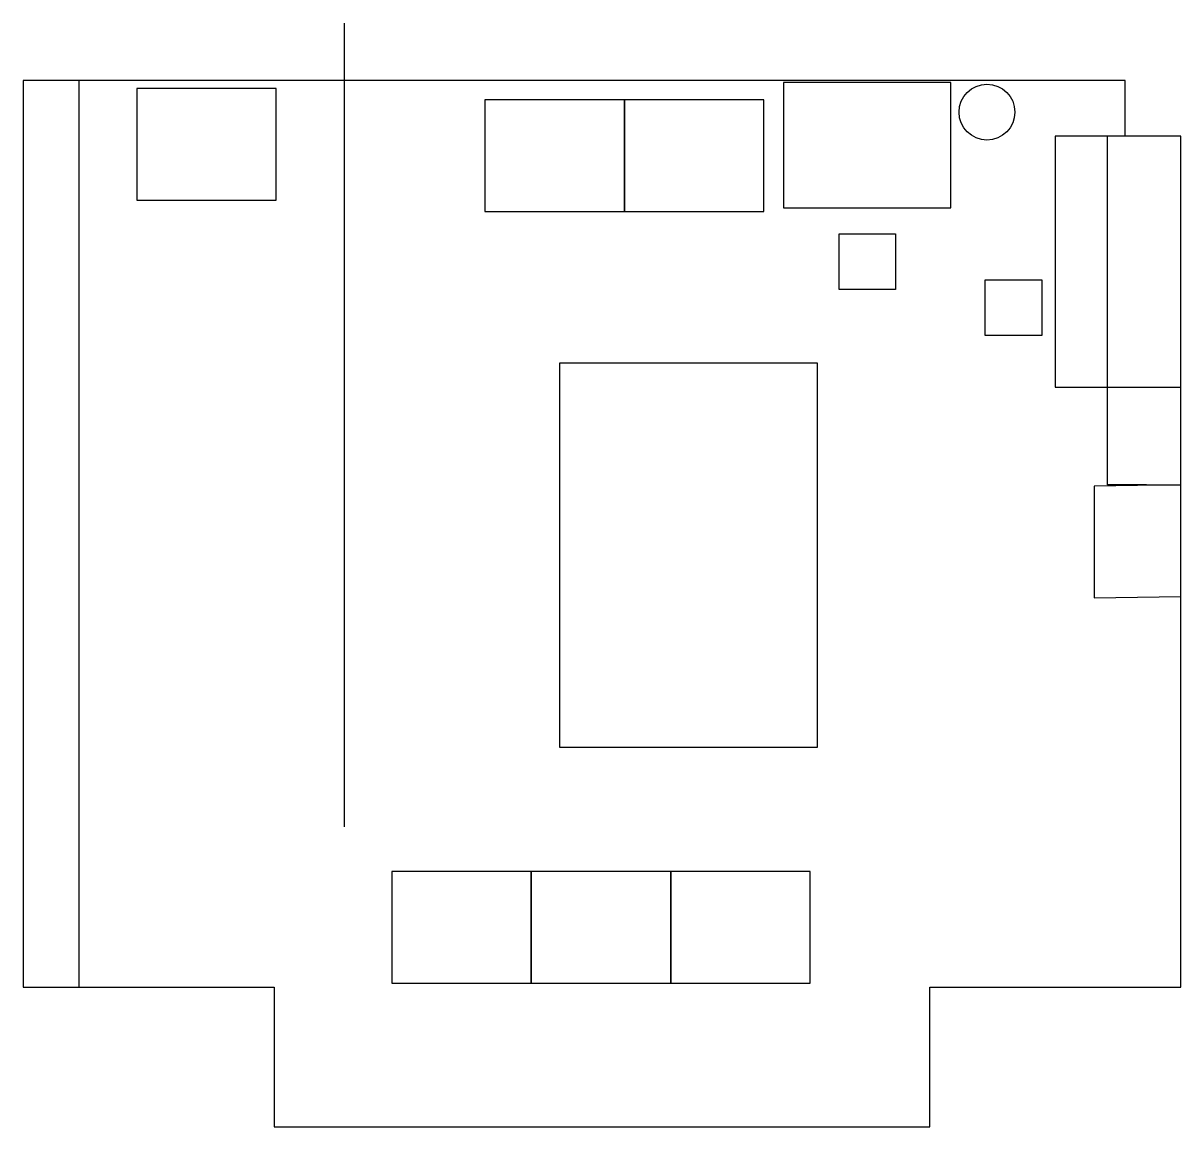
# Model space of a CAD drawing. Header units: inches. Extents: x -40 to 790, y -100 to 691.
import ezdxf

# ---------------------------------------------------------------- set-up
doc = ezdxf.new("R2010")
doc.units = ezdxf.units.IN
doc.header["$MEASUREMENT"] = 0
for name, color, linetype in [('cncの机', 4, 'Continuous'), ('コート', 3, 'Continuous'), ('机', 2, 'Continuous')]:
    doc.layers.add(name, color=color, linetype=linetype)

msp = doc.modelspace()

# ---------------------------------------------------------------- linework, layer by layer
msp.add_line((765.48, 360), (790, 360))
for points in [[(750, 650), (0, 650), (0, 0), (140, 0), (140, -100), (610, -100), (610, 0), (790, 0), (790, 610)], [(790, 610), (750, 610), (750, 650)], [(765.48, 360), (737.48, 360), (737.48, 610)]]:
    msp.add_lwpolyline(points)
for points in [[(585.45, 500.08), (544.98, 500.08), (544.98, 540), (585.45, 540)], [(690.27, 467.1), (649.8, 467.1), (649.8, 507.01), (690.27, 507.01)]]:
    msp.add_lwpolyline(points, close=True)
msp.add_circle((651, 627.22), 20)
at = {"layer": 'cncの机'}
for points in [[(505.01, 558.53), (625.01, 558.53), (625.01, 648.53), (505.01, 648.53)], [(700, 610), (700, 430), (790, 430), (790, 610)]]:
    msp.add_lwpolyline(points, close=True, dxfattribs=at)
at = {"layer": 'コート'}
msp.add_lwpolyline([(529.62, 172.2), (529.62, 447.2), (344.62, 447.2), (344.62, 172.2)], close=True, dxfattribs=at)
at = {"layer": '机'}
msp.add_line((190.1, 690.98), (190.1, 114.97), dxfattribs=at)
msp.add_lwpolyline([(0, 650), (-40, 650), (-40, 0), (0, 0)], dxfattribs=at)
for points in [[(41.41, 564.22), (141.41, 564.22), (141.41, 644.22), (41.41, 644.22)], [(291.04, 555.97), (391.04, 555.97), (391.04, 635.97), (291.04, 635.97)], [(391.04, 555.97), (491.04, 555.97), (491.04, 635.97), (391.04, 635.97)], [(790, 280), (790, 360), (727.96, 359.17), (727.96, 279.17)], [(224.31, 2.98), (324.31, 2.98), (324.31, 82.98), (224.31, 82.98)], [(324.31, 2.98), (424.31, 2.98), (424.31, 82.98), (324.31, 82.98)], [(424.31, 2.98), (524.31, 2.98), (524.31, 82.98), (424.31, 82.98)]]:
    msp.add_lwpolyline(points, close=True, dxfattribs=at)

doc.saveas('drawing.dxf')
